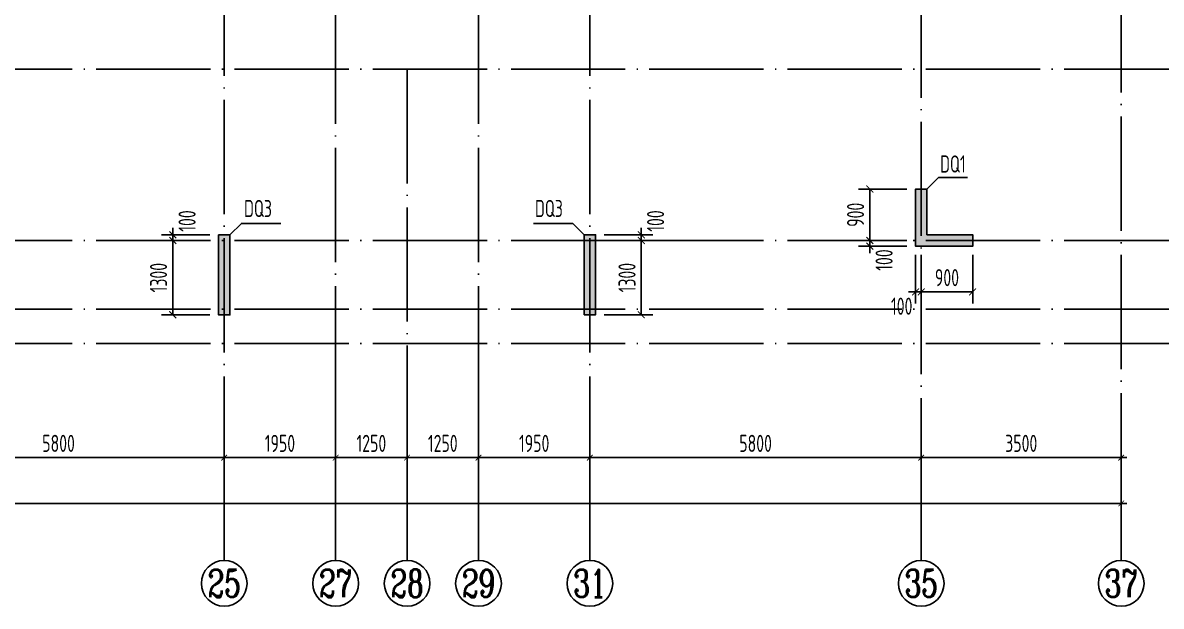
# Model space of a CAD drawing. Extents: x -461650 to 361314, y 245336 to 769729.
# Drawn here: x -93796 to -73870, y 428977 to 439188 of the extents above; entities that cross this region are included whole.
import ezdxf
from ezdxf.enums import TextEntityAlignment as Align

# ---------------------------------------------------------------- set-up
doc = ezdxf.new("R2010")
doc.units = 0
doc.header["$LTSCALE"] = 1000
doc.linetypes.add('DOTE', pattern=[2.42, 2, -0.2, 0.02, -0.2])
doc.layers.get('0').update_dxf_attribs({"linetype": 'CONTINUOUS'})
doc.layers.get('DEFPOINTS').update_dxf_attribs({"linetype": 'CONTINUOUS'})
for name, color, linetype in [('A-AXIS', 1, 'CONTINUOUS'), ('A-DOTE', 10, 'DOTE'), ('AXIS_NUM', 7, 'CONTINUOUS'), ('S-Q墙实线', 6, 'CONTINUOUS'), ('S-Q墙标注', 3, 'CONTINUOUS'), ('S-X详图填充', 252, 'CONTINUOUS'), ('S-X详图实线', 4, 'CONTINUOUS'), ('S-Y一般标注', 3, 'CONTINUOUS'), ('S-Z柱编号', 6, 'CONTINUOUS')]:
    doc.layers.add(name, color=color, linetype=linetype)
doc.styles.add('TSSD_Axis', font='complex.shx', dxfattribs={"width": 0.7, "bigfont": 'hztxt.shx'})
doc.styles.add('TSSD_DIMENSION', font='Tssdeng.shx', dxfattribs={"width": 0.7, "bigfont": 'tssdchn.shx'})
doc.styles.add('TSSD_REIN', font='tssdeng.shx', dxfattribs={"width": 0.7, "height": 300, "bigfont": 'tssdchn.shx'})
doc.styles.add('结构文字', font='zstxt.shx', dxfattribs={"width": 0.7, "bigfont": 'zshz.shx'})
doc.dimstyles.new('STRUCK', dxfattribs={"dimtxt": 400, "dimasz": 121, "dimexe": 200, "dimexo": 150, "dimgap": 115, "dimtad": 1, "dimdec": 0, "dimdsep": 46, "dimtxsty": '结构文字', "dimblk": 'ARCHTICK', "dimcen": 400, "dimclrd": 3, "dimclre": 3, "dimclrt": 7, "dimadec": 0, "dimazin": 0, "dimtfac": 1, "dimtdec": 0, "dimtix": 1, "dimtmove": 2, "dimatfit": 3, "dimldrblk": '_DIMX', "dimfxl": 0, "dimtolj": 1, "dimtzin": 0, "dimarcsym": 0})
doc.dimstyles.new('TSSD_100_100', dxfattribs={"dimtxt": 300, "dimasz": 100, "dimexe": 100, "dimexo": 250, "dimgap": 100, "dimtad": 1, "dimdec": 0, "dimzin": 0, "dimdsep": 46, "dimtxsty": 'TSSD_DIMENSION', "dimblk": 'ARCHTICK', "dimcen": 0, "dimdle": 100, "dimclrt": 7, "dimadec": 0, "dimazin": 0, "dimtfac": 1, "dimtdec": 0, "dimtix": 1, "dimtmove": 2, "dimatfit": 3, "dimldrblk": 'ARCHTICK', "dimfxl": 0, "dimtolj": 1, "dimtzin": 0, "dimarcsym": 0})

# ---------------------------------------------------------------- blocks, each defined once
blk = doc.blocks.new('_ArchTick')
at = {"color": 0, "linetype": 'ByBlock', "const_width": 0.15}
blk.add_lwpolyline([(-0.5, -0.5), (0.5, 0.5)], dxfattribs=at)
blk = doc.blocks.new('*D330')
at = {"layer": 'DEFPOINTS', "color": 0}
for p in [(33100, 3600), (38900, 3600), (38900, 2600)]:
    blk.add_point(p, dxfattribs=at)
at = {"layer": 'S-Y一般标注', "color": 0, "lineweight": -2}
for p, q in [((33100, 3350), (33100, 2500)), ((38900, 3350), (38900, 2500)), ((33000, 2600), (39000, 2600))]:
    blk.add_line(p, q, dxfattribs=at)
at = {"layer": 'S-Y一般标注', "color": 0, "lineweight": -2, "xscale": 100, "yscale": 100, "zscale": 100, "rotation": 180}
blk.add_blockref('_ArchTick', (33100, 2600), dxfattribs=at)
at = {"layer": 'S-Y一般标注', "color": 0, "lineweight": -2, "xscale": 100, "yscale": 100, "zscale": 100}
blk.add_blockref('_ArchTick', (38900, 2600), dxfattribs=at)
at = {"layer": 'S-Y一般标注', "color": 7, "insert": (36000, 2850), "char_height": 300, "attachment_point": 5, "style": 'TSSD_DIMENSION'}
blk.add_mtext('\\A1;5800', dxfattribs=at)
blk = doc.blocks.new('ts_axno')
at = {"color": 0, "linetype": 'ByBlock', "lineweight": -2}
blk.add_circle((0, 0), 0.5, dxfattribs=at)
at = {"color": 0, "linetype": 'ByBlock', "lineweight": -2, "style": 'TSSD_Axis', "width": 0.7}
blk.add_attdef('A', text='', height=0.6, dxfattribs=at).set_placement((0, 0), align=Align.MIDDLE_CENTER)
blk = doc.blocks.new('*D331')
at = {"layer": 'DEFPOINTS', "color": 0}
for p in [(42100, 3600), (43350, 3600), (43350, 2600)]:
    blk.add_point(p, dxfattribs=at)
at = {"layer": 'S-Y一般标注', "color": 0, "lineweight": -2}
for p, q in [((42100, 3350), (42100, 2500)), ((43350, 3350), (43350, 2500)), ((42000, 2600), (43450, 2600))]:
    blk.add_line(p, q, dxfattribs=at)
at = {"layer": 'S-Y一般标注', "color": 0, "lineweight": -2, "xscale": 100, "yscale": 100, "zscale": 100, "rotation": 180}
blk.add_blockref('_ArchTick', (42100, 2600), dxfattribs=at)
at = {"layer": 'S-Y一般标注', "color": 0, "lineweight": -2, "xscale": 100, "yscale": 100, "zscale": 100}
blk.add_blockref('_ArchTick', (43350, 2600), dxfattribs=at)
at = {"layer": 'S-Y一般标注', "color": 7, "insert": (42725, 2850), "char_height": 300, "attachment_point": 5, "style": 'TSSD_DIMENSION'}
blk.add_mtext('\\A1;1250', dxfattribs=at)
blk = doc.blocks.new('*D332')
at = {"layer": 'DEFPOINTS', "color": 0}
for p in [(45300, 3600), (51100, 3600), (51100, 2600)]:
    blk.add_point(p, dxfattribs=at)
at = {"layer": 'S-Y一般标注', "color": 0, "lineweight": -2}
for p, q in [((45300, 3350), (45300, 2500)), ((51100, 3350), (51100, 2500)), ((45200, 2600), (51200, 2600))]:
    blk.add_line(p, q, dxfattribs=at)
at = {"layer": 'S-Y一般标注', "color": 0, "lineweight": -2, "xscale": 100, "yscale": 100, "zscale": 100, "rotation": 180}
blk.add_blockref('_ArchTick', (45300, 2600), dxfattribs=at)
at = {"layer": 'S-Y一般标注', "color": 0, "lineweight": -2, "xscale": 100, "yscale": 100, "zscale": 100}
blk.add_blockref('_ArchTick', (51100, 2600), dxfattribs=at)
at = {"layer": 'S-Y一般标注', "color": 7, "insert": (48200, 2850), "char_height": 300, "attachment_point": 5, "style": 'TSSD_DIMENSION'}
blk.add_mtext('\\A1;5800', dxfattribs=at)
blk = doc.blocks.new('*D333')
at = {"layer": 'DEFPOINTS', "color": 0}
for p in [(51100, 3600), (54600, 3600), (54600, 2600)]:
    blk.add_point(p, dxfattribs=at)
at = {"layer": 'S-Y一般标注', "color": 0, "lineweight": -2}
for p, q in [((51100, 3350), (51100, 2500)), ((54600, 3350), (54600, 2500)), ((51000, 2600), (54700, 2600))]:
    blk.add_line(p, q, dxfattribs=at)
at = {"layer": 'S-Y一般标注', "color": 0, "lineweight": -2, "xscale": 100, "yscale": 100, "zscale": 100, "rotation": 180}
blk.add_blockref('_ArchTick', (51100, 2600), dxfattribs=at)
at = {"layer": 'S-Y一般标注', "color": 0, "lineweight": -2, "xscale": 100, "yscale": 100, "zscale": 100}
blk.add_blockref('_ArchTick', (54600, 2600), dxfattribs=at)
at = {"layer": 'S-Y一般标注', "color": 7, "insert": (52850, 2850), "char_height": 300, "attachment_point": 5, "style": 'TSSD_DIMENSION'}
blk.add_mtext('\\A1;3500', dxfattribs=at)
blk = doc.blocks.new('*D334')
at = {"layer": 'DEFPOINTS', "color": 0}
for p in [(4600, 3600), (54600, 3600), (54600, 1800)]:
    blk.add_point(p, dxfattribs=at)
at = {"layer": 'S-Y一般标注', "color": 0, "lineweight": -2}
for p, q in [((4600, 3350), (4600, 1700)), ((54600, 3350), (54600, 1700)), ((4500, 1800), (54700, 1800))]:
    blk.add_line(p, q, dxfattribs=at)
at = {"layer": 'S-Y一般标注', "color": 0, "lineweight": -2, "xscale": 100, "yscale": 100, "zscale": 100, "rotation": 180}
blk.add_blockref('_ArchTick', (4600, 1800), dxfattribs=at)
at = {"layer": 'S-Y一般标注', "color": 0, "lineweight": -2, "xscale": 100, "yscale": 100, "zscale": 100}
blk.add_blockref('_ArchTick', (54600, 1800), dxfattribs=at)
at = {"layer": 'S-Y一般标注', "color": 7, "insert": (29600, 2050), "char_height": 300, "attachment_point": 5, "style": 'TSSD_DIMENSION'}
blk.add_mtext('\\A1;50000', dxfattribs=at)
blk = doc.blocks.new('*D338')
at = {"layer": 'DEFPOINTS', "color": 0}
for p in [(40850, 3600), (42100, 3600), (42100, 2600)]:
    blk.add_point(p, dxfattribs=at)
at = {"layer": 'S-Y一般标注', "color": 0, "lineweight": -2}
for p, q in [((40850, 3350), (40850, 2500)), ((42100, 3350), (42100, 2500)), ((40750, 2600), (42200, 2600))]:
    blk.add_line(p, q, dxfattribs=at)
at = {"layer": 'S-Y一般标注', "color": 0, "lineweight": -2, "xscale": 100, "yscale": 100, "zscale": 100, "rotation": 180}
blk.add_blockref('_ArchTick', (40850, 2600), dxfattribs=at)
at = {"layer": 'S-Y一般标注', "color": 0, "lineweight": -2, "xscale": 100, "yscale": 100, "zscale": 100}
blk.add_blockref('_ArchTick', (42100, 2600), dxfattribs=at)
at = {"layer": 'S-Y一般标注', "color": 7, "insert": (41475, 2850), "char_height": 300, "attachment_point": 5, "style": 'TSSD_DIMENSION'}
blk.add_mtext('\\A1;1250', dxfattribs=at)
blk = doc.blocks.new('*D351')
at = {"layer": 'DEFPOINTS', "color": 0}
for p in [(38900, 3600), (40850, 3600), (40850, 2600)]:
    blk.add_point(p, dxfattribs=at)
at = {"layer": 'S-Y一般标注', "color": 0, "lineweight": -2}
for p, q in [((38900, 3350), (38900, 2500)), ((40850, 3350), (40850, 2500)), ((38800, 2600), (40950, 2600))]:
    blk.add_line(p, q, dxfattribs=at)
at = {"layer": 'S-Y一般标注', "color": 0, "lineweight": -2, "xscale": 100, "yscale": 100, "zscale": 100, "rotation": 180}
blk.add_blockref('_ArchTick', (38900, 2600), dxfattribs=at)
at = {"layer": 'S-Y一般标注', "color": 0, "lineweight": -2, "xscale": 100, "yscale": 100, "zscale": 100}
blk.add_blockref('_ArchTick', (40850, 2600), dxfattribs=at)
at = {"layer": 'S-Y一般标注', "color": 7, "insert": (39875, 2850), "char_height": 300, "attachment_point": 5, "style": 'TSSD_DIMENSION'}
blk.add_mtext('\\A1;1950', dxfattribs=at)
blk = doc.blocks.new('*D352')
at = {"layer": 'DEFPOINTS', "color": 0}
for p in [(43350, 3600), (45300, 3600), (45300, 2600)]:
    blk.add_point(p, dxfattribs=at)
at = {"layer": 'S-Y一般标注', "color": 0, "lineweight": -2}
for p, q in [((43350, 3350), (43350, 2500)), ((45300, 3350), (45300, 2500)), ((43250, 2600), (45400, 2600))]:
    blk.add_line(p, q, dxfattribs=at)
at = {"layer": 'S-Y一般标注', "color": 0, "lineweight": -2, "xscale": 100, "yscale": 100, "zscale": 100, "rotation": 180}
blk.add_blockref('_ArchTick', (43350, 2600), dxfattribs=at)
at = {"layer": 'S-Y一般标注', "color": 0, "lineweight": -2, "xscale": 100, "yscale": 100, "zscale": 100}
blk.add_blockref('_ArchTick', (45300, 2600), dxfattribs=at)
at = {"layer": 'S-Y一般标注', "color": 7, "insert": (44325, 2850), "char_height": 300, "attachment_point": 5, "style": 'TSSD_DIMENSION'}
blk.add_mtext('\\A1;1950', dxfattribs=at)
blk = doc.blocks.new('*D3096')
at = {"layer": 'DEFPOINTS', "color": 0}
for p in [(-78970, 435378), (-78170, 435378), (-78170, 435278)]:
    blk.add_point(p, dxfattribs=at)
at = {"layer": 'S-Q墙标注', "color": 3, "lineweight": -2}
for p, q in [((-78970, 435378), (-78970, 435499)), ((-78320, 435378), (-79170, 435378)), ((-78320, 435278), (-79170, 435278)), ((-78970, 435278), (-78970, 435378)), ((-78970, 435278), (-78970, 435157))]:
    blk.add_line(p, q, dxfattribs=at)
at = {"layer": 'S-Q墙标注', "color": 3, "lineweight": -2, "xscale": 121, "yscale": 121, "zscale": 121}
for p, rotation in [((-78970, 435378), 270), ((-78970, 435278), 90)]:
    blk.add_blockref('_ArchTick', p, dxfattribs=dict(at, rotation=rotation))
at = {"layer": 'S-Q墙标注', "color": 7, "insert": (-78720, 435036), "char_height": 300, "attachment_point": 5, "rotation": 90, "style": 'TSSD_REIN'}
blk.add_mtext('\\A1;100', dxfattribs=at)
blk = doc.blocks.new('_DIMX')
blk.add_line((-150, 0), (150, 0))
at = {"const_width": 50}
blk.add_lwpolyline([(-70, -70), (70, 70)], dxfattribs=at)
blk = doc.blocks.new('*D3097')
at = {"layer": 'DEFPOINTS', "color": 0}
for p in [(-78970, 436278), (-78170, 436278), (-78170, 435378)]:
    blk.add_point(p, dxfattribs=at)
at = {"layer": 'S-Q墙标注', "color": 3, "lineweight": -2}
for p, q in [((-78320, 436278), (-79170, 436278)), ((-78970, 435378), (-78970, 436278)), ((-78320, 435378), (-79170, 435378))]:
    blk.add_line(p, q, dxfattribs=at)
at = {"layer": 'S-Q墙标注', "color": 3, "lineweight": -2, "xscale": 121, "yscale": 121, "zscale": 121}
for p, rotation in [((-78970, 436278), 90), ((-78970, 435378), 270)]:
    blk.add_blockref('_ArchTick', p, dxfattribs=dict(at, rotation=rotation))
at = {"layer": 'S-Q墙标注', "color": 7, "insert": (-79220, 435828), "char_height": 300, "attachment_point": 5, "rotation": 90, "style": 'TSSD_REIN'}
blk.add_mtext('\\A1;900', dxfattribs=at)
blk = doc.blocks.new('*D3098')
at = {"layer": 'DEFPOINTS', "color": 0}
for p in [(-78070, 435278), (-77170, 435278), (-78070, 434478)]:
    blk.add_point(p, dxfattribs=at)
at = {"layer": 'S-Q墙标注', "color": 3, "lineweight": -2}
for p, q in [((-78070, 435128), (-78070, 434278)), ((-77170, 435128), (-77170, 434278)), ((-77170, 434478), (-78070, 434478))]:
    blk.add_line(p, q, dxfattribs=at)
at = {"layer": 'S-Q墙标注', "color": 3, "lineweight": -2, "xscale": 121, "yscale": 121, "zscale": 121, "rotation": 180}
blk.add_blockref('_ArchTick', (-78070, 434478), dxfattribs=at)
at = {"layer": 'S-Q墙标注', "color": 3, "lineweight": -2, "xscale": 121, "yscale": 121, "zscale": 121}
blk.add_blockref('_ArchTick', (-77170, 434478), dxfattribs=at)
at = {"layer": 'S-Q墙标注', "color": 7, "insert": (-77620, 434728), "char_height": 300, "attachment_point": 5, "style": 'TSSD_REIN'}
blk.add_mtext('\\A1;900', dxfattribs=at)
blk = doc.blocks.new('*D3099')
at = {"layer": 'DEFPOINTS', "color": 0}
for p in [(-78170, 435278), (-78070, 435278), (-78170, 434478)]:
    blk.add_point(p, dxfattribs=at)
at = {"layer": 'S-Q墙标注', "color": 3, "lineweight": -2}
for p, q in [((-78170, 435128), (-78170, 434278)), ((-78070, 435128), (-78070, 434278)), ((-78170, 434478), (-78291, 434478)), ((-78070, 434478), (-78170, 434478)), ((-78070, 434478), (-77949, 434478))]:
    blk.add_line(p, q, dxfattribs=at)
at = {"layer": 'S-Q墙标注', "color": 3, "lineweight": -2, "xscale": 121, "yscale": 121, "zscale": 121}
blk.add_blockref('_ArchTick', (-78170, 434478), dxfattribs=at)
at = {"layer": 'S-Q墙标注', "color": 3, "lineweight": -2, "xscale": 121, "yscale": 121, "zscale": 121, "rotation": 180}
blk.add_blockref('_ArchTick', (-78070, 434478), dxfattribs=at)
at = {"layer": 'S-Q墙标注', "color": 7, "insert": (-78412, 434228), "char_height": 300, "attachment_point": 5, "style": 'TSSD_REIN'}
blk.add_mtext('\\A1;100', dxfattribs=at)
blk = doc.blocks.new('*D3100')
at = {"layer": 'DEFPOINTS', "color": 0}
for p in [(-83770, 435477), (-82970, 435477), (-83770, 435378)]:
    blk.add_point(p, dxfattribs=at)
at = {"layer": 'S-Q墙标注', "color": 3, "lineweight": -2}
for p, q in [((-82970, 435477), (-82970, 435598)), ((-83620, 435477), (-82770, 435477)), ((-82970, 435378), (-82970, 435477)), ((-83620, 435378), (-82770, 435378)), ((-82970, 435378), (-82970, 435257))]:
    blk.add_line(p, q, dxfattribs=at)
at = {"layer": 'S-Q墙标注', "color": 3, "lineweight": -2, "xscale": 121, "yscale": 121, "zscale": 121}
for p, rotation in [((-82970, 435477), 270), ((-82970, 435378), 90)]:
    blk.add_blockref('_ArchTick', p, dxfattribs=dict(at, rotation=rotation))
at = {"layer": 'S-Q墙标注', "color": 7, "insert": (-82720, 435719), "char_height": 300, "attachment_point": 5, "rotation": 90, "style": 'TSSD_REIN'}
blk.add_mtext('\\A1;100', dxfattribs=at)
blk = doc.blocks.new('*D3113')
at = {"layer": 'DEFPOINTS', "color": 0}
for p in [(-91170, 435477), (-90370, 435477), (-90370, 435378)]:
    blk.add_point(p, dxfattribs=at)
at = {"layer": 'S-Q墙标注', "color": 3, "lineweight": -2}
for p, q in [((-91170, 435477), (-91170, 435598)), ((-90520, 435477), (-91370, 435477)), ((-91170, 435378), (-91170, 435477)), ((-90520, 435378), (-91370, 435378)), ((-91170, 435378), (-91170, 435257))]:
    blk.add_line(p, q, dxfattribs=at)
at = {"layer": 'S-Q墙标注', "color": 3, "lineweight": -2, "xscale": 121, "yscale": 121, "zscale": 121}
for p, rotation in [((-91170, 435477), 270), ((-91170, 435378), 90)]:
    blk.add_blockref('_ArchTick', p, dxfattribs=dict(at, rotation=rotation))
at = {"layer": 'S-Q墙标注', "color": 7, "insert": (-90920, 435719), "char_height": 300, "attachment_point": 5, "rotation": 90, "style": 'TSSD_REIN'}
blk.add_mtext('\\A1;100', dxfattribs=at)
blk = doc.blocks.new('*D3120')
at = {"layer": 'DEFPOINTS', "color": 0}
for p in [(-91170, 435378), (-90370, 435378), (-90370, 434078)]:
    blk.add_point(p, dxfattribs=at)
at = {"layer": 'S-Q墙标注', "color": 3, "lineweight": -2}
for p, q in [((-90520, 435378), (-91370, 435378)), ((-91170, 434078), (-91170, 435378)), ((-90520, 434078), (-91370, 434078))]:
    blk.add_line(p, q, dxfattribs=at)
at = {"layer": 'S-Q墙标注', "color": 3, "lineweight": -2, "xscale": 121, "yscale": 121, "zscale": 121}
for p, rotation in [((-91170, 435378), 90), ((-91170, 434078), 270)]:
    blk.add_blockref('_ArchTick', p, dxfattribs=dict(at, rotation=rotation))
at = {"layer": 'S-Q墙标注', "color": 7, "insert": (-91420, 434728), "char_height": 300, "attachment_point": 5, "rotation": 90, "style": 'TSSD_REIN'}
blk.add_mtext('\\A1;1300', dxfattribs=at)
blk = doc.blocks.new('*D3121')
at = {"layer": 'DEFPOINTS', "color": 0}
for p in [(-83770, 435378), (-82970, 435378), (-83770, 434078)]:
    blk.add_point(p, dxfattribs=at)
at = {"layer": 'S-Q墙标注', "color": 3, "lineweight": -2}
for p, q in [((-83620, 435378), (-82770, 435378)), ((-82970, 434078), (-82970, 435378)), ((-83620, 434078), (-82770, 434078))]:
    blk.add_line(p, q, dxfattribs=at)
at = {"layer": 'S-Q墙标注', "color": 3, "lineweight": -2, "xscale": 121, "yscale": 121, "zscale": 121}
for p, rotation in [((-82970, 435378), 90), ((-82970, 434078), 270)]:
    blk.add_blockref('_ArchTick', p, dxfattribs=dict(at, rotation=rotation))
at = {"layer": 'S-Q墙标注', "color": 7, "insert": (-83220, 434728), "char_height": 300, "attachment_point": 5, "rotation": 90, "style": 'TSSD_REIN'}
blk.add_mtext('\\A1;1300', dxfattribs=at)
blk = doc.blocks.new('20210726.16395156')
at = {"layer": 'A-AXIS'}
for p, q in [((38900, 3600.1), (38900, 800.1)), ((40850, 3600), (40850, 800)), ((42100, 3600), (42100, 800)), ((43350, 3600.1), (43350, 800.1)), ((45300, 3600), (45300, 800)), ((51100, 3600), (51100, 800)), ((54600, 3600), (54600, 800))]:
    blk.add_line(p, q, dxfattribs=at)
at = {"layer": 'A-DOTE'}
for p, q in [((54600, 18249.9), (54600, 3600)), ((38900.2, 13700), (38900, 3600)), ((45299.8, 13700), (45300, 3600)), ((40850, 3600), (40850, 11500)), ((43350, 3600), (43350, 11500)), ((51100, 10900), (51100, 3600)), ((55600, 9400), (3600, 9400)), ((42100, 9400), (42100, 3600)), ((55600, 6400), (3600, 6400)), ((55600, 5200), (3600, 5200)), ((55600, 4600), (3600, 4600))]:
    blk.add_line(p, q, dxfattribs=at)
at = {"layer": 'A-AXIS'}
ref = blk.add_blockref('ts_axno', (38900, 400.1), dxfattribs=dict(at, xscale=-800, yscale=800, zscale=800, rotation=180))
ref.add_attrib('17', '25', dxfattribs={"layer": 'AXIS_NUM', "height": 480, "style": 'TSSD_Axis', "width": 0.7}).set_placement((38900, 400.1), align=Align.MIDDLE_CENTER)
ref = blk.add_blockref('ts_axno', (40850, 400), dxfattribs=dict(at, xscale=-800, yscale=800, zscale=800, rotation=180))
ref.add_attrib('8', '27', dxfattribs={"layer": 'AXIS_NUM', "height": 480, "style": 'TSSD_Axis', "width": 0.7}).set_placement((40850, 400), align=Align.MIDDLE_CENTER)
ref = blk.add_blockref('ts_axno', (42100, 400), dxfattribs=dict(at, xscale=-800, yscale=800, zscale=800, rotation=180))
ref.add_attrib('19', '28', dxfattribs={"layer": 'AXIS_NUM', "height": 480, "style": 'TSSD_Axis', "width": 0.7}).set_placement((42100, 400), align=Align.MIDDLE_CENTER)
ref = blk.add_blockref('ts_axno', (43350, 400.1), dxfattribs=dict(at, xscale=-800, yscale=800, zscale=800, rotation=180))
ref.add_attrib('8', '29', dxfattribs={"layer": 'AXIS_NUM', "height": 480, "style": 'TSSD_Axis', "width": 0.7}).set_placement((43350, 400.1), align=Align.MIDDLE_CENTER)
ref = blk.add_blockref('ts_axno', (45300, 400), dxfattribs=dict(at, xscale=-800, yscale=800, zscale=800, rotation=180))
ref.add_attrib('19', '31', dxfattribs={"layer": 'AXIS_NUM', "height": 480, "style": 'TSSD_Axis', "width": 0.7}).set_placement((45300, 400), align=Align.MIDDLE_CENTER)
ref = blk.add_blockref('ts_axno', (51100, 400), dxfattribs=dict(at, xscale=-800, yscale=800, zscale=800, rotation=180))
ref.add_attrib('22', '35', dxfattribs={"layer": 'AXIS_NUM', "height": 480, "style": 'TSSD_Axis', "width": 0.7}).set_placement((51100, 400), align=Align.MIDDLE_CENTER)
ref = blk.add_blockref('ts_axno', (54600, 400), dxfattribs=dict(at, xscale=-800, yscale=800, zscale=800, rotation=180))
ref.add_attrib('23', '37', dxfattribs={"layer": 'AXIS_NUM', "height": 480, "style": 'TSSD_Axis', "width": 0.7}).set_placement((54600, 400), align=Align.MIDDLE_CENTER)
at = {"layer": 'S-Y一般标注'}
for base, p1, p2, picture, middle in [((54600, 1800), (4600, 3600), (54600, 3600), '*D334', (29600, 2050)), ((38900, 2600.1), (33100, 3600), (38900, 3600.1), '*D330', (36000, 2850.1)), ((40850, 2600.1), (38900, 3600.1), (40850, 3600.1), '*D351', (39875, 2850.1)), ((42100, 2600.1), (40850, 3600.1), (42100, 3600.1), '*D338', (41475, 2850.1)), ((43350, 2600.1), (42100, 3600.1), (43350, 3600.1), '*D331', (42725, 2850.1)), ((45300, 2600.1), (43350, 3600.1), (45300, 3600.1), '*D352', (44325, 2850.1)), ((51100, 2600), (45300, 3600), (51100, 3600), '*D332', (48200, 2850)), ((54600, 2600), (51100, 3600), (54600, 3600), '*D333', (52850, 2850))]:
    dim = blk.add_linear_dim(base=base, p1=p1, p2=p2, dimstyle='TSSD_100_100', dxfattribs=at)
    dim.commit()
    dim.dimension.update_dxf_attribs({"geometry": picture, "text_midpoint": middle})

msp = doc.modelspace()

# ---------------------------------------------------------------- hatches: boundary and pattern name
at = {"layer": 'S-X详图填充'}
h = msp.add_hatch(color=256, dxfattribs=at)
h.dxf.hatch_style = 1
h.paths.add_polyline_path([(-77969.72, 435477.54), (-77169.72, 435477.54), (-77169.72, 435277.54), (-78169.72, 435277.54), (-78169.72, 436277.54), (-77969.72, 436277.54)])
h = msp.add_hatch(color=256, dxfattribs=at)
h.dxf.hatch_style = 1
h.paths.add_polyline_path([(-90369.66, 434077.01), (-90169.66, 434077), (-90169.64, 435476.88), (-90369.64, 435476.89)])
h = msp.add_hatch(color=256, dxfattribs=at)
h.dxf.hatch_style = 1
h.paths.add_polyline_path([(-83969.81, 434078.22), (-83769.81, 434078.22), (-83769.79, 435478.09), (-83969.79, 435478.1)])

# ---------------------------------------------------------------- linework, layer by layer
at = {"layer": 'S-Q墙实线'}
for points in [[(-77969.72, 435477.54), (-77169.72, 435477.54), (-77169.72, 435277.54), (-78169.72, 435277.54), (-78169.72, 436277.54), (-77969.72, 436277.54)], [(-90169.69, 434076.99), (-90169.64, 435476.88), (-90369.64, 435476.89), (-90369.69, 434077)], [(-83769.84, 434078.2), (-83769.79, 435478.09), (-83969.79, 435478.1), (-83969.84, 434078.21)]]:
    msp.add_lwpolyline(points, close=True, dxfattribs=at)
at = {"layer": 'S-X详图实线'}
for points in [[(-77969.72, 435477.54), (-77169.72, 435477.54), (-77169.72, 435277.54), (-78169.72, 435277.54), (-78169.72, 436277.54), (-77969.72, 436277.54), (-77969.72, 435477.54)], [(-90369.69, 434077.01), (-90169.69, 434077), (-90169.64, 435476.88), (-90369.64, 435476.89), (-90369.69, 434077.01)], [(-83969.84, 434078.22), (-83769.84, 434078.22), (-83769.79, 435478.09), (-83969.79, 435478.1), (-83969.84, 434078.22)]]:
    msp.add_lwpolyline(points, close=True, dxfattribs=at)
at = {"layer": 'S-Z柱编号', "color": 7}
for points in [[(-77969.72, 436277.54), (-77769.72, 436477.54), (-77259.7, 436477.54)], [(-90169.64, 435476.88), (-89969.64, 435676.88), (-89279.97, 435676.88)], [(-83969.79, 435478.09), (-84169.79, 435678.09), (-84859.46, 435678.09)]]:
    msp.add_lwpolyline(points, dxfattribs=at)

# ---------------------------------------------------------------- block references
at = {"layer": 'A-DOTE'}
msp.add_blockref('20210726.16395156', (-129169.71, 428977.49), dxfattribs=at)

# ---------------------------------------------------------------- texts
at = {"layer": 'S-Z柱编号', "color": 7, "style": 'TSSD_REIN', "width": 0.7}
for s, p in [('DQ1', (-77740.57, 436477.01)), ('DQ3', (-89922.7, 435697.33)), ('DQ3', (-84830.58, 435698.54))]:
    msp.add_text(s, height=300, dxfattribs=at).set_placement(p, align=Align.BOTTOM_LEFT)

# ---------------------------------------------------------------- dimensions: what is measured, and where the dimension line sits
at = {"layer": 'S-Q墙标注'}
for base, p1, p2, angle, picture, middle in [((-78969.72, 436277.54), (-78169.72, 435377.54), (-78169.72, 436277.54), 90, '*D3097', (-79219.72, 435827.54)), ((-91169.69, 435377.54), (-90369.69, 434077.54), (-90369.7, 435377.54), 90, '*D3120', (-91419.69, 434727.54)), ((-82969.72, 435377.54), (-83769.72, 434077.54), (-83769.77, 435377.54), 90, '*D3121', (-83219.72, 434727.54)), ((-78069.71, 434477.54), (-77169.72, 435277.54), (-78069.71, 435277.54), 180, '*D3098', (-77619.71, 434727.54))]:
    dim = msp.add_linear_dim(base=base, p1=p1, p2=p2, angle=angle, dimstyle='STRUCK', override={"dimtxt": 300, "dimgap": 100, "dimtxsty": 'TSSD_REIN'}, dxfattribs=at)
    dim.commit()
    dim.dimension.update_dxf_attribs({"geometry": picture, "text_midpoint": middle})
for base, p1, p2, angle, picture, middle in [((-91169.69, 435477.43), (-90369.7, 435377.54), (-90369.7, 435477.43), 90, '*D3113', (-90919.69, 435719.35)), ((-82969.72, 435477.42), (-83769.77, 435377.54), (-83769.77, 435477.42), 90, '*D3100', (-82719.72, 435719.35)), ((-78969.72, 435377.54), (-78169.72, 435277.54), (-78169.72, 435377.54), 90, '*D3096', (-78719.72, 435035.62)), ((-78169.72, 434477.54), (-78069.71, 435277.54), (-78169.72, 435277.54), 180, '*D3099', (-78411.64, 434227.54))]:
    dim = msp.add_linear_dim(base=base, p1=p1, p2=p2, angle=angle, dimstyle='STRUCK', override={"dimtxt": 300, "dimgap": 100, "dimtxsty": 'TSSD_REIN'}, dxfattribs=at)
    dim.commit()
    dim.dimension.update_dxf_attribs({"geometry": picture, "text_midpoint": middle, "dimtype": 160})

doc.saveas('drawing.dxf')
